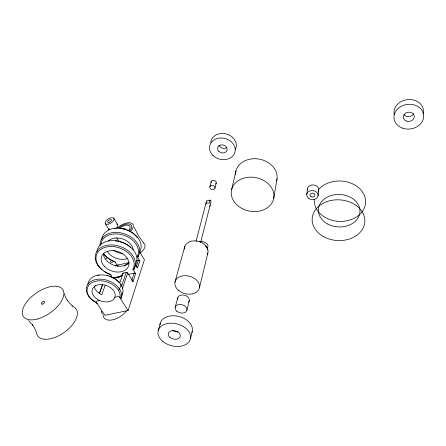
<?xml version="1.0" encoding="UTF-8"?>
<svg xmlns="http://www.w3.org/2000/svg" width="446" height="446" viewBox="0 0 446 446"><rect width="100%" height="100%" fill="white"/><g stroke="black" fill="none" stroke-linecap="round" stroke-linejoin="round"><path stroke-width="0.67" d="M318.115 195.733L318.728 190.046M306.748 194.506L307.445 188.842M207.312 249.637L207.078 247.602L205.299 245.908M273.677 198.654A21.514 17.043 10.8 0 0 245.133 177.753A21.514 17.043 10.8 0 0 238.989 206.632A21.514 17.043 10.8 0 0 273.677 198.654L277.038 178.74M231.675 189.394L235.928 170.935M190.475 338.787L192.259 331.317M199.412 287.876L207.903 252.832M186.907 310.187L189.305 300.649M214.9 188.251A2.626 2.079 14.5 0 0 211.644 185.436A2.626 2.079 14.5 0 0 210.59 188.881A2.626 2.079 14.5 0 0 214.9 188.251L216.238 183.005M200.678 242.29L210.98 201.91A2.252 1.756 14.5 0 0 210.055 200.109L206.576 200.984L196.034 241.275M210.055 200.109L209.213 203.376A2.263 1.762 14.5 0 0 205.723 204.251M209.849 186.802L211.187 181.712M175.217 307.216L177.742 297.711M174.966 282.14L184.755 246.476M158.213 330.592L160.276 323.188M99.675 300.509L95.661 301.385L104.921 315.322L128.091 310.511L144.404 259.828L139.654 251.901M131.983 280.974A1.093 0.769 17.8 0 1 133.036 281.565L135.612 273.699L132.914 269.306A19.646 14.021 19.3 0 0 121.217 248.589A19.646 14.021 19.3 0 0 96.749 254.214A19.646 14.021 19.3 0 0 110.441 274.474L112.035 276.983M136.504 267.243A1.07 0.769 17.9 0 1 137.53 267.823L139.793 260.921L137.156 256.55A19.323 13.988 19.4 0 0 123.876 235.248A19.323 13.988 19.4 0 0 100.885 244.408M131.815 280.344L134.19 273.136A1.082 0.769 17.8 0 1 135.612 273.699M136.331 266.636L138.394 260.364A1.065 0.769 17.9 0 1 139.793 260.921M135.043 265.816L133.783 269.618A20.717 14.796 19.3 0 0 125.242 248.851A20.717 14.796 19.3 0 0 98.839 249.113A20.717 14.796 19.3 0 0 102.206 269.925M138.617 255.04L138.004 256.879A20.382 14.763 19.4 0 0 123.386 233.487A20.382 14.763 19.4 0 0 100.082 245.701M122.394 288.657L127.695 272.952A1.098 0.78 18.3 0 0 126.251 272.383L123.157 273.086A11.574 8.19 19.2 0 1 112.961 277.702M121.585 286.115L126.251 272.383M120.024 282.201L123.107 273.231A11.574 8.19 19.2 0 1 112.91 277.847M117.644 266.312L118.09 265.063L128.916 262.555M105.078 285.529L101.783 294.678A11.841 8.206 19 0 1 94.323 286.678M99.257 293.724L102.335 285.262M99.458 293.384L102.775 284.275M97.713 264.595L97.607 264.874A1.082 0.552 -32.3 0 0 98.259 265.37M207.513 247.809C210.055 243.17 202.897 241.197 199.496 241.503M136.364 260.832L138.394 260.364M121.568 275.979L113.596 277.78A1.07 0.753 18.8 0 0 113.122 278.081M128.214 274.485L134.19 273.136M114.862 297.242A11.925 8.206 18.9 0 0 100.461 284.581A11.925 8.206 18.9 0 0 95.544 297.928A11.925 8.206 18.9 0 0 114.862 297.242L119.021 296.339L128.091 310.511M72.637 306.006L69.799 303.403L67.391 300.387L67.708 300.855L65.729 297.504L64.263 293.836M28.427 320.596L32.798 325.234L32.463 324.766L34.543 328.05L36.087 331.607M143.428 242.657L138.578 235.94L134.196 227.393M116.601 237.952L119.099 241.214M96.838 303.124L96.715 302.957A17.037 11.73 18.9 0 1 88.029 286.466A17.037 11.73 18.9 0 1 107.715 282.167A17.037 11.73 18.9 0 1 119.996 297.856L120.141 298.067M127.695 272.952L133.036 281.565M105.295 223.619L109.125 229.863A4.995 2.447 -30.9 0 1 108.991 228.597M135.489 264.472L137.53 267.823M113.908 218.468L117.688 224.734M101.393 311.854L101.231 311.514L102.496 314.229M117.376 264.729A11.25 5.804 -31.8 0 1 115.464 266.067M105.791 258.964A11.25 5.804 -31.8 0 1 107.464 257.504M113.775 261.189A1.968 1.015 -31.8 0 1 110.993 262.36A1.968 1.015 -31.8 0 1 111.667 260.33M126.318 311.035A14.367 7.967 -33.1 0 1 112.018 319.955A14.367 7.967 -33.1 0 1 103.204 314.971M94.424 286.477A14.629 7.783 -32.9 0 1 95.472 285.501M123.325 228.965A1.884 0.937 -30.7 0 1 125.332 229.428M118.72 228.006A8.981 4.466 -30.7 0 1 129.535 224.031A8.981 4.466 -30.7 0 1 129.797 230.627M143.127 242.864A10.598 5.503 -30.8 0 1 140.484 252.871M117.276 228.073A10.776 5.358 -30.7 0 1 130.55 222.849A10.776 5.358 -30.7 0 1 130.923 230.9M120.191 227.956A7.186 3.574 -30.7 0 1 128.565 225.241A7.186 3.574 -30.7 0 1 128.571 230.47M71.884 306.062A23.465 12.399 -35.1 0 1 64.67 332.097A23.465 12.399 -35.1 0 1 36.427 331.913M116.713 224.037A4.995 2.447 -30.9 0 1 116.345 228.062M206.715 201.904A2.252 1.756 14.5 0 1 206.576 200.984M210.144 205.182A2.263 1.762 14.5 0 1 209.52 206.119M184.399 249.169A12.014 8.92 14.5 0 1 198.124 241.297A12.014 8.92 14.5 0 1 207.251 254.555M318.673 189.455A25.695 20.204 2.9 0 1 360.742 189.751A25.695 20.204 2.9 0 1 346.966 220.776A25.695 20.204 2.9 0 1 314.318 199.273M235.477 174.514A20.951 16.898 10.6 0 1 258.752 159.032A20.951 16.898 10.6 0 1 276.537 181.098M307.489 189.94A5.675 4.521 5.1 0 1 313.939 184.973A5.675 4.521 5.1 0 1 318.176 191.585M129.134 262.644A14.188 10.191 19.3 0 1 113.697 265.108A14.188 10.191 19.3 0 1 103.349 253.462M127.946 258.284A14.066 10.18 19.4 0 1 107.519 251.672M108.356 240.951A14.066 10.18 19.4 0 1 123.085 239.106A14.066 10.18 19.4 0 1 133.243 249.866M122.962 253.64A13.96 10.169 19.5 0 1 113.836 250.379M118.09 265.063A1.054 0.753 18.9 0 0 117.649 266.033L114.996 261.78A19.323 13.988 19.4 0 1 103.756 253.796M96.938 251.722A20.6 14.785 19.3 0 1 121.825 242.156A20.6 14.785 19.3 0 1 135.255 265.18M110.218 274.39A20.717 14.796 19.3 0 1 103.985 271.24M101.744 239.296A20.265 14.751 19.5 0 1 126.302 229.69A20.265 14.751 19.5 0 1 139.425 252.587M114.767 261.713A20.382 14.763 19.4 0 1 104.007 254.465M133.125 269.546A1.338 0.619 76.1 0 1 132.947 269.256M139.397 251.761A1.31 0.58 76.7 0 1 139.492 252.308M137.346 256.773A1.316 0.602 75.7 0 1 137.184 256.5M97.3 303.542A1.539 0.764 78.2 0 1 96.894 303.051M118.324 290.101A1.143 0.619 -32.4 0 0 119.573 289.108L121.044 284.799A1.137 0.613 -32.2 0 0 120.325 284.247M94.463 301.624A18.158 12.51 19 0 1 88.079 283.99A18.158 12.51 19 0 1 109.933 281.298A18.158 12.51 19 0 1 121.067 298.346L122.516 294.025A18.063 12.505 19 0 0 108.099 275.806A18.063 12.505 19 0 0 87.934 284.314M111.21 275.004A1.349 0.647 77.3 0 1 110.469 274.424M115.23 240.795A19.496 14.004 19.3 0 1 130.483 247.29M115.743 262.315A1.332 0.624 76.9 0 1 115.018 261.73M114.511 228.569A19.184 13.971 19.5 0 1 115.793 228.402M119.807 228.374A19.184 13.971 19.5 0 1 137.362 237.64M97.886 275.405A16.915 11.724 19 0 1 98.951 275.199M107.057 275.539A16.915 11.724 19 0 1 108.239 275.84M110.558 276.626A16.915 11.724 19 0 1 111.678 277.1M115.804 279.508A16.915 11.724 19 0 1 119.088 282.558M120.582 298.48A1.561 0.725 78.7 0 1 120.191 297.978M122.416 292.972A1.555 0.73 78.1 0 1 122.6 293.886M124.495 266.123A3.194 1.684 -31.5 0 1 128.771 263.692M119.935 281.443A3.25 1.739 -32 0 1 119.796 281.315M177.698 299.199A5.965 4.198 14.5 0 1 184.694 295.241A5.965 4.198 14.5 0 1 188.457 302.182M160.014 324.894A16.502 11.25 14.4 0 1 178.556 316.381A16.502 11.25 14.4 0 1 191.914 332.421M178.244 331.818A6.172 4.209 14.4 0 1 172.502 330.414M210.785 142.542A12.928 10.671 14.6 0 1 226.484 134.023A12.928 10.671 14.6 0 1 235.36 149.371M226.875 147.52A4.834 3.992 14.6 0 1 218.975 145.251M211.164 182.604A2.609 2.074 14.5 0 1 214.387 180.468A2.609 2.074 14.5 0 1 215.602 184.014M394.219 114.739A14.802 12.321 -7.7 0 1 408.999 99.508A14.802 12.321 -7.7 0 1 423.12 114.009M413.721 113.663A5.536 4.611 -7.7 0 1 409.027 116.579A5.536 4.611 -7.7 0 1 403.964 114.577M37.665 318.935A23.878 12.103 -34.7 0 0 63.204 290.257A23.878 12.103 -34.7 0 0 28.427 299.907A23.878 12.103 -34.7 0 0 37.665 318.935M42.548 304.1A2.007 1.015 -34.7 0 0 44.739 301.702A2.007 1.015 -34.7 0 0 41.835 302.466A2.007 1.015 -34.7 0 0 42.548 304.1M108.188 224.165A5.018 2.425 -30.9 0 0 113.959 218.579A5.018 2.425 -30.9 0 0 106.572 220.252A5.018 2.425 -30.9 0 0 108.188 224.165M108.975 222.348A2.152 1.037 -30.9 0 0 111.45 219.956A2.152 1.037 -30.9 0 0 108.289 220.664A2.152 1.037 -30.9 0 0 108.975 222.348M178.439 290.29A12.56 8.981 14.5 0 0 199.145 288.763A12.56 8.981 14.5 0 0 184.031 275.717A12.56 8.981 14.5 0 0 178.439 290.29M327.749 224.037A20.823 16.229 3.1 0 0 359.944 212.084A20.823 16.229 3.1 0 0 329.811 196A20.823 16.229 3.1 0 0 327.749 224.037M323.952 236.843A26.37 20.371 3.4 0 0 364.795 222.058A26.37 20.371 3.4 0 0 326.728 201.664A26.37 20.371 3.4 0 0 323.952 236.843M308.883 198.537A5.72 4.538 5.2 0 0 318.082 195.956A5.72 4.538 5.2 0 0 310.338 190.804A5.72 4.538 5.2 0 0 308.883 198.537M310.912 196.591A2.453 1.946 5.2 0 0 314.848 195.476A2.453 1.946 5.2 0 0 311.525 193.274A2.453 1.946 5.2 0 0 310.912 196.591M104.738 266.697A14.294 10.202 19.3 0 0 128.297 266.714A14.294 10.202 19.3 0 0 112.163 250.619A14.294 10.202 19.3 0 0 104.738 266.697M176.872 311.291A6.038 4.204 14.5 0 0 186.785 310.6A6.038 4.204 14.5 0 0 179.459 304.467A6.038 4.204 14.5 0 0 176.872 311.291M162.79 341.402A16.647 11.256 14.4 0 0 190.13 339.897A16.647 11.256 14.4 0 0 170.004 323.205A16.647 11.256 14.4 0 0 162.79 341.402M170.004 337.438A6.227 4.209 14.4 0 0 180.212 336.814A6.227 4.209 14.4 0 0 172.624 330.609A6.227 4.209 14.4 0 0 170.004 337.438M213.004 155.498A13.018 10.698 14.6 0 0 234.713 152.933A13.018 10.698 14.6 0 0 219.404 138.082A13.018 10.698 14.6 0 0 213.004 155.498M218.869 151.434A4.867 4.003 14.6 0 0 226.975 150.436A4.867 4.003 14.6 0 0 221.21 144.905A4.867 4.003 14.6 0 0 218.869 151.434M402.348 128.108A14.908 12.365 -7.3 0 0 423.667 115.202A14.908 12.365 -7.3 0 0 400.486 106.761A14.908 12.365 -7.3 0 0 402.348 128.108M406.39 121.083A5.575 4.627 -7.3 0 0 414.328 116.216A5.575 4.627 -7.3 0 0 405.631 113.106A5.575 4.627 -7.3 0 0 406.39 121.083"/></g></svg>
